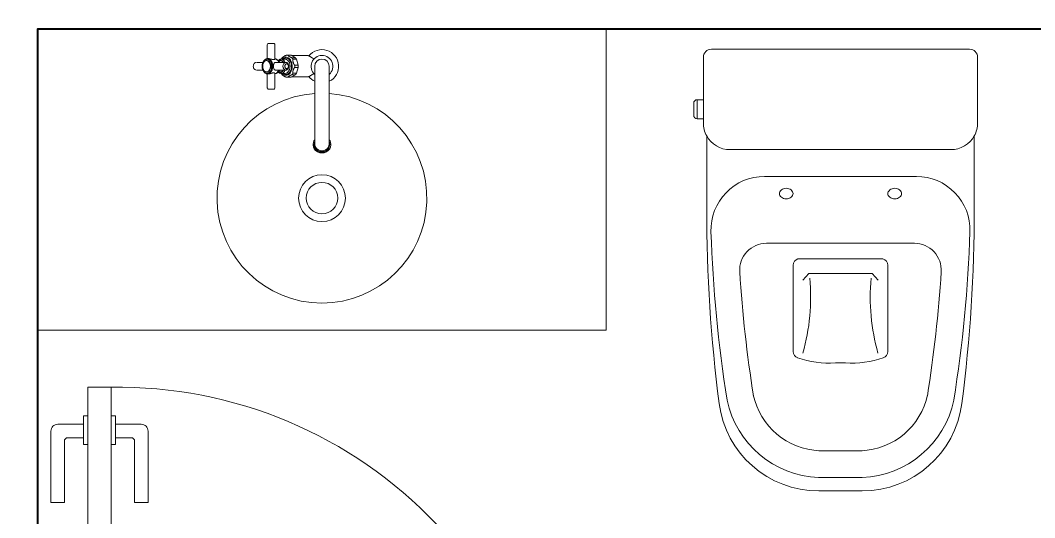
# Model space of a CAD drawing. Header units: millimetres. Extents: x 1865 to 2133, y 1062 to 1142.
# Drawn here: x 1982.98 to 1984.496, y 1078.324 to 1079.068 of the extents above; entities that cross this region are included whole.
import ezdxf

# ---------------------------------------------------------------- set-up
doc = ezdxf.new("R2010")
doc.units = ezdxf.units.MM
doc.linetypes.add('CONTINU', pattern=[0])
for name, color, linetype, lineweight in [('ESQUADRIAS', 250, 'Continuous', 9), ('L_DECA', 7, 'Continuous', 13), ('Plarga', 7, 'Continuous', 40)]:
    doc.layers.add(name, color=color, linetype=linetype, lineweight=lineweight)

msp = doc.modelspace()

# ---------------------------------------------------------------- linework, layer by layer
at = {"layer": 'ESQUADRIAS'}
for points in [[(1983.1158, 1077.8193), (1983.0808, 1077.8193), (1983.0808, 1078.5193), (1983.1158, 1078.5193)], [(1983.0744, 1078.4337), (1983.0808, 1078.4337), (1983.0808, 1078.4764), (1983.0744, 1078.4764)], [(1983.1221, 1078.4337), (1983.1158, 1078.4337), (1983.1158, 1078.4764), (1983.1221, 1078.4764)]]:
    msp.add_lwpolyline(points, close=True, dxfattribs=at)
for points in [[(1983.0744, 1078.4638), (1983.0358, 1078.4638, 0.414214), (1983.0258, 1078.4538), (1983.0258, 1078.3468), (1983.0458, 1078.3468), (1983.0458, 1078.4388, -0.414214), (1983.0508, 1078.4438), (1983.0744, 1078.4438)], [(1983.1221, 1078.4638), (1983.1608, 1078.4638, -0.414214), (1983.1708, 1078.4538), (1983.1708, 1078.3468), (1983.1508, 1078.3468), (1983.1508, 1078.4388, 0.414214), (1983.1458, 1078.4438), (1983.1221, 1078.4438)]]:
    msp.add_lwpolyline(points, format="xyb", close=True, dxfattribs=at)
msp.add_arc((1983.1257, 1077.8628), 0.6565, 356.1934, 90.869, dxfattribs=at)
at = {"layer": 'L_DECA', "color": 0}
for p, q in [((1983.9914, 1078.9206), (1983.9914, 1078.9489)), ((1984.0008, 1078.9489), (1984.0008, 1078.9206)), ((1984.0408, 1078.8743), (1984.3708, 1078.8743)), ((1984.0922, 1078.8343), (1984.1983, 1078.8343)), ((1984.3193, 1078.8343), (1984.2133, 1078.8343)), ((1984.0951, 1078.7343), (1984.1983, 1078.7343)), ((1984.2133, 1078.7343), (1984.1983, 1078.7343)), ((1984.3164, 1078.7343), (1984.2133, 1078.7343)), ((1984.2693, 1078.7111), (1984.1422, 1078.7111)), ((1984.135, 1078.7015), (1984.135, 1078.5726)), ((1984.1585, 1078.6894), (1984.1497, 1078.6791)), ((1984.1585, 1078.6894), (1984.1983, 1078.6894)), ((1984.2133, 1078.6894), (1984.1983, 1078.6894)), ((1984.2531, 1078.6894), (1984.2133, 1078.6894)), ((1984.2531, 1078.6894), (1984.2619, 1078.6791)), ((1984.2766, 1078.7015), (1984.2766, 1078.5726)), ((1984.2133, 1078.5556), (1984.1983, 1078.5556)), ((1984.1983, 1078.4243), (1984.1732, 1078.4243)), ((1984.2133, 1078.4243), (1984.1983, 1078.4243)), ((1984.2133, 1078.4243), (1984.2384, 1078.4243)), ((1984.1983, 1078.3843), (1984.1732, 1078.3843)), ((1984.2133, 1078.3843), (1984.1983, 1078.3843)), ((1984.2133, 1078.3843), (1984.2384, 1078.3843))]:
    msp.add_line(p, q, dxfattribs=at)
at = {"layer": 'L_DECA'}
msp.add_lwpolyline([(1983.0058, 1079.0543), (1983.8558, 1079.0543), (1983.8558, 1078.6043), (1983.0058, 1078.6043), (1983.0058, 1079.0543)], dxfattribs=at)
at = {"layer": 'L_DECA', "linetype": 'CONTINU', "lineweight": 5}
for points in [[(1983.3491, 1079.0311), (1983.3494, 1079.0321), (1983.3501, 1079.0328), (1983.3511, 1079.0331)], [(1983.3491, 1079.0311), (1983.3491, 1079.0103)], [(1983.3584, 1079.0331), (1983.3511, 1079.0331)], [(1983.3605, 1079.0311), (1983.3602, 1079.0321), (1983.3594, 1079.0328), (1983.3584, 1079.0331)], [(1983.3605, 1079.0311), (1983.3605, 1079.0096)], [(1983.3472, 1079.0099), (1983.3459, 1079.0092), (1983.3447, 1079.0082), (1983.3437, 1079.0069)], [(1983.3452, 1079.0079), (1983.3445, 1079.0073)], [(1983.3453, 1079.008), (1983.3452, 1079.0079)], [(1983.3461, 1079.0086), (1983.3453, 1079.008)], [(1983.347, 1079.009), (1983.3461, 1079.0086)], [(1983.3478, 1079.0092), (1983.347, 1079.009)], [(1983.3475, 1079.0099), (1983.3481, 1079.0102), (1983.3488, 1079.0103), (1983.3495, 1079.0103)], [(1983.3487, 1079.0093), (1983.3478, 1079.0092)], [(1983.3487, 1079.0093), (1983.3488, 1079.0098), (1983.3491, 1079.0102), (1983.3495, 1079.0103)], [(1983.3487, 1079.0093), (1983.3497, 1079.0092)], [(1983.3506, 1079.0103), (1983.3495, 1079.0103)], [(1983.3495, 1079.0103), (1983.3515, 1079.0099), (1983.3534, 1079.0088), (1983.355, 1079.007), (1983.3562, 1079.0047), (1983.357, 1079.0019), (1983.3572, 1078.9989)], [(1983.3497, 1079.0092), (1983.3505, 1079.0089)], [(1983.3505, 1079.0089), (1983.3507, 1079.0089)], [(1983.3506, 1079.0103), (1983.3513, 1079.0103)], [(1983.3507, 1079.0089), (1983.3516, 1079.0084)], [(1983.3513, 1079.0103), (1983.3518, 1079.0102)], [(1983.3516, 1079.0084), (1983.3522, 1079.0079)], [(1983.3518, 1079.0102), (1983.352, 1079.0102)], [(1983.352, 1079.0102), (1983.3526, 1079.0101)], [(1983.3522, 1079.0079), (1983.3524, 1079.0078)], [(1983.3526, 1079.0101), (1983.3527, 1079.0101)], [(1983.3535, 1079.0099), (1983.3527, 1079.0101)], [(1983.3535, 1079.0099), (1983.3542, 1079.0097)], [(1983.3542, 1079.0097), (1983.355, 1079.0095)], [(1983.355, 1079.0095), (1983.3557, 1079.0093)], [(1983.3557, 1079.0093), (1983.3558, 1079.0093)], [(1983.3558, 1079.0093), (1983.3561, 1079.0092)], [(1983.3561, 1079.0092), (1983.3563, 1079.0091)], [(1983.3563, 1079.0091), (1983.3566, 1079.0091)], [(1983.3566, 1079.0091), (1983.357, 1079.009)], [(1983.357, 1079.009), (1983.3573, 1079.0089)], [(1983.3573, 1079.0089), (1983.3574, 1079.0089)], [(1983.3574, 1079.0089), (1983.3576, 1079.0089)], [(1983.3576, 1079.0089), (1983.358, 1079.0088)], [(1983.358, 1079.0088), (1983.3581, 1079.0088)], [(1983.3581, 1079.0088), (1983.3587, 1079.0088)], [(1983.3592, 1079.0088), (1983.3587, 1079.0088)], [(1983.3595, 1079.0089), (1983.3592, 1079.0088)], [(1983.3597, 1079.0089), (1983.3595, 1079.0089)], [(1983.3599, 1079.009), (1983.3597, 1079.0089)], [(1983.36, 1079.0091), (1983.3599, 1079.009)], [(1983.3603, 1079.0093), (1983.36, 1079.0091)], [(1983.3604, 1079.0095), (1983.3603, 1079.0093)], [(1983.3605, 1079.0096), (1983.3604, 1079.0095)], [(1983.3661, 1079.0046), (1983.3646, 1079.0073), (1983.3627, 1079.0092), (1983.3605, 1079.0102)], [(1983.3653, 1079.0069), (1983.3643, 1079.0082), (1983.3631, 1079.0091), (1983.3619, 1079.0098)], [(1983.3675, 1079.009), (1983.3666, 1079.0086), (1983.3658, 1079.008), (1983.365, 1079.0073)], [(1983.3679, 1079.0079), (1983.367, 1079.0076)], [(1983.3686, 1079.0079), (1983.3679, 1079.0079)], [(1983.3686, 1079.0079), (1983.3695, 1079.0079)], [(1983.3695, 1079.0079), (1983.3702, 1079.0076)], [(1983.3759, 1079.0095), (1983.3698, 1079.0095)], [(1983.3698, 1079.0095), (1983.3716, 1079.0091), (1983.3733, 1079.0082), (1983.3747, 1079.0066), (1983.3758, 1079.0046)], [(1983.372, 1079.0122), (1983.3709, 1079.011)], [(1983.3725, 1079.0105), (1983.3715, 1079.0095)], [(1983.3721, 1079.0124), (1983.372, 1079.0122)], [(1983.3722, 1079.0124), (1983.3721, 1079.0124)], [(1983.3724, 1079.0125), (1983.3722, 1079.0124)], [(1983.3725, 1079.0126), (1983.3724, 1079.0125)], [(1983.3726, 1079.0127), (1983.3725, 1079.0126)], [(1983.3725, 1079.0105), (1983.3732, 1079.0111), (1983.3739, 1079.0116), (1983.3747, 1079.0119)], [(1983.3727, 1079.0128), (1983.3726, 1079.0127)], [(1983.3729, 1079.0129), (1983.3727, 1079.0128)], [(1983.373, 1079.013), (1983.3729, 1079.0129)], [(1983.3729, 1079.0095), (1983.3743, 1079.0104), (1983.3757, 1079.011), (1983.3771, 1079.0112)], [(1983.3732, 1079.0131), (1983.373, 1079.013)], [(1983.3734, 1079.0133), (1983.3732, 1079.0131)], [(1983.3736, 1079.0134), (1983.3734, 1079.0133)], [(1983.3739, 1079.0136), (1983.3736, 1079.0134)], [(1983.3741, 1079.0137), (1983.3739, 1079.0136)], [(1983.3745, 1079.0139), (1983.3741, 1079.0137)], [(1983.3747, 1079.014), (1983.3745, 1079.0139)], [(1983.3749, 1079.0142), (1983.3747, 1079.014)], [(1983.376, 1079.0123), (1983.3747, 1079.0119)], [(1983.3752, 1079.0143), (1983.3749, 1079.0142)], [(1983.3776, 1079.0153), (1983.3751, 1079.015)], [(1983.3751, 1079.015), (1983.3751, 1079.0142)], [(1983.3754, 1079.0144), (1983.3752, 1079.0143)], [(1983.3756, 1079.0145), (1983.3754, 1079.0144)], [(1983.3759, 1079.0146), (1983.3756, 1079.0145)], [(1983.376, 1079.0147), (1983.3759, 1079.0146)], [(1983.3831, 1078.9989), (1983.3829, 1079.0017), (1983.3821, 1079.0043), (1983.381, 1079.0064), (1983.3795, 1079.0081), (1983.3778, 1079.0091), (1983.3759, 1079.0095)], [(1983.3762, 1079.0147), (1983.376, 1079.0147)], [(1983.3771, 1079.0124), (1983.376, 1079.0123)], [(1983.3763, 1079.0148), (1983.3762, 1079.0147)], [(1983.3764, 1079.0149), (1983.3763, 1079.0148)], [(1983.3766, 1079.0149), (1983.3764, 1079.0149)], [(1983.3767, 1079.015), (1983.3766, 1079.0149)], [(1983.3769, 1079.015), (1983.3767, 1079.015)], [(1983.377, 1079.0151), (1983.3769, 1079.015)], [(1983.3772, 1079.0152), (1983.377, 1079.0151)], [(1983.3771, 1079.0124), (1983.3778, 1079.0124)], [(1983.3771, 1079.0112), (1983.3793, 1079.0107), (1983.3813, 1079.0095), (1983.383, 1079.0076), (1983.3843, 1079.0051), (1983.3852, 1079.0022), (1983.3855, 1078.9989)], [(1983.3774, 1079.0153), (1983.3772, 1079.0152)], [(1983.3776, 1079.0153), (1983.3774, 1079.0153)], [(1983.3776, 1079.0153), (1983.3775, 1079.0153)], [(1983.3787, 1079.0155), (1983.3776, 1079.0153)], [(1983.3817, 1079.0105), (1983.3805, 1079.0115), (1983.3791, 1079.0121), (1983.3778, 1079.0124)], [(1983.3839, 1079.0154), (1983.3787, 1079.0155)], [(1983.3787, 1079.0155), (1983.3796, 1079.0153)], [(1983.3796, 1079.0153), (1983.3799, 1079.0152)], [(1983.3799, 1079.0152), (1983.3799, 1079.0151)], [(1983.3799, 1079.0151), (1983.38, 1079.015)], [(1983.38, 1079.015), (1983.3801, 1079.0148)], [(1983.3801, 1079.0148), (1983.3803, 1079.0147)], [(1983.3803, 1079.0147), (1983.3804, 1079.0146)], [(1983.3804, 1079.0146), (1983.3805, 1079.0145)], [(1983.3805, 1079.0145), (1983.3806, 1079.0144)], [(1983.3806, 1079.0144), (1983.3808, 1079.0142)], [(1983.3808, 1079.0142), (1983.3809, 1079.0142)], [(1983.3809, 1079.0142), (1983.3811, 1079.014)], [(1983.3811, 1079.014), (1983.3813, 1079.0139)], [(1983.3813, 1079.0139), (1983.3815, 1079.0138)], [(1983.3815, 1079.0138), (1983.3817, 1079.0136)], [(1983.3817, 1079.0136), (1983.382, 1079.0135)], [(1983.3817, 1079.0105), (1983.3827, 1079.0096)], [(1983.382, 1079.0135), (1983.3822, 1079.0133)], [(1983.3822, 1079.0133), (1983.3825, 1079.0132)], [(1983.3825, 1079.0132), (1983.3827, 1079.0131)], [(1983.3827, 1079.0131), (1983.383, 1079.0129)], [(1983.3827, 1079.0096), (1983.3836, 1079.0084)], [(1983.383, 1079.0129), (1983.3832, 1079.0128)], [(1983.3832, 1079.0128), (1983.3834, 1079.0127)], [(1983.3834, 1079.0127), (1983.3835, 1079.0126)], [(1983.3835, 1079.0126), (1983.3837, 1079.0125)], [(1983.3836, 1079.0084), (1983.384, 1079.0078)], [(1983.3837, 1079.0125), (1983.3839, 1079.0124)], [(1983.3839, 1079.0154), (1983.384, 1079.0154)], [(1983.3839, 1079.0124), (1983.3841, 1079.0123)], [(1983.384, 1079.0154), (1983.3842, 1079.0154)], [(1983.3841, 1079.0123), (1983.3843, 1079.0123)], [(1983.3842, 1079.0154), (1983.3844, 1079.0154)], [(1983.3843, 1079.0123), (1983.3844, 1079.0122)], [(1983.3844, 1079.0154), (1983.3846, 1079.0153)], [(1983.3844, 1079.0122), (1983.3846, 1079.0121)], [(1983.3846, 1079.0153), (1983.3848, 1079.0153)], [(1983.3846, 1079.0121), (1983.3847, 1079.0121)], [(1983.3847, 1079.0121), (1983.3848, 1079.012)], [(1983.3848, 1079.0153), (1983.385, 1079.0153)], [(1983.3848, 1079.012), (1983.385, 1079.012)], [(1983.385, 1079.0153), (1983.391, 1079.0117)], [(1983.385, 1079.012), (1983.3851, 1079.0119)], [(1983.3851, 1079.0119), (1983.3852, 1079.0119)], [(1983.3852, 1079.0119), (1983.3853, 1079.0118)], [(1983.3853, 1079.0118), (1983.3855, 1079.0118)], [(1983.4067, 1079.015), (1983.3855, 1079.015)], [(1983.3855, 1079.0118), (1983.3856, 1079.0118)], [(1983.3856, 1079.0118), (1983.3857, 1079.0117)], [(1983.3857, 1079.0117), (1983.3859, 1079.0117)], [(1983.391, 1079.0117), (1983.3859, 1079.0117)], [(1983.3873, 1079.0085), (1983.3872, 1079.0084)], [(1983.3872, 1079.0084), (1983.3872, 1079.0082)], [(1983.3872, 1079.0082), (1983.3872, 1079.0081)], [(1983.3872, 1079.0081), (1983.3872, 1079.0079)], [(1983.3872, 1079.0079), (1983.3873, 1079.0077)], [(1983.3874, 1079.0091), (1983.3873, 1079.009)], [(1983.3873, 1079.009), (1983.3873, 1079.0089)], [(1983.3873, 1079.0089), (1983.3873, 1079.0088)], [(1983.3873, 1079.0088), (1983.3873, 1079.0087)], [(1983.3873, 1079.0087), (1983.3873, 1079.0086)], [(1983.3873, 1079.0086), (1983.3873, 1079.0085)], [(1983.3875, 1079.0093), (1983.3874, 1079.0091)], [(1983.3926, 1079.0093), (1983.3875, 1079.0093)], [(1983.3926, 1079.0093), (1983.395, 1079.0006)], [(1983.4069, 1079.015), (1983.4067, 1079.015)], [(1983.4069, 1079.015), (1983.4076, 1079.015)], [(1983.4076, 1079.015), (1983.4081, 1079.015)], [(1983.4081, 1079.015), (1983.4082, 1079.015)], [(1983.4082, 1079.015), (1983.4089, 1079.0149)], [(1983.4089, 1079.0149), (1983.4094, 1079.0149)], [(1983.4094, 1079.0149), (1983.4096, 1079.0149)], [(1983.4096, 1079.0149), (1983.41, 1079.0148)], [(1983.41, 1079.0148), (1983.4104, 1079.0147)], [(1983.4104, 1079.0147), (1983.4108, 1079.0146)], [(1983.4108, 1079.0146), (1983.411, 1079.0145)], [(1983.411, 1079.0145), (1983.412, 1079.014)], [(1983.412, 1079.014), (1983.4128, 1079.0135)], [(1983.4128, 1079.0135), (1983.4133, 1079.0133)], [(1983.4133, 1079.0133), (1983.4138, 1079.013)], [(1983.4163, 1079.0114), (1983.4138, 1079.013)], [(1983.4147, 1079.0124), (1983.4153, 1079.0121)], [(1983.4153, 1079.0121), (1983.4163, 1079.0114)], [(1983.3281, 1078.9989), (1983.3283, 1079.0003), (1983.3286, 1079.0015), (1983.3292, 1079.0025)], [(1983.3292, 1078.9953), (1983.3286, 1078.9964), (1983.3283, 1078.9976), (1983.3281, 1078.9989)], [(1983.3294, 1079.0028), (1983.33, 1079.0035), (1983.3306, 1079.004), (1983.3313, 1079.0043)], [(1983.3313, 1078.9936), (1983.3306, 1078.9939), (1983.33, 1078.9944), (1983.3294, 1078.995)], [(1983.3425, 1079.0046), (1983.3329, 1079.0046)], [(1983.3424, 1078.9932), (1983.3329, 1078.9932)], [(1983.3436, 1079.0068), (1983.3424, 1079.0044), (1983.3416, 1079.0017), (1983.3414, 1078.9989)], [(1983.3414, 1078.9989), (1983.3416, 1078.996), (1983.3424, 1078.9933), (1983.3436, 1078.9911)], [(1983.3417, 1079.0004), (1983.3416, 1078.9989)], [(1983.3416, 1078.9989), (1983.3417, 1078.9976)], [(1983.3419, 1079.0016), (1983.3417, 1079.0004)], [(1983.3417, 1078.9976), (1983.3419, 1078.9964)], [(1983.3422, 1079.0031), (1983.3419, 1079.0018)], [(1983.3419, 1079.0018), (1983.3419, 1079.0016)], [(1983.3419, 1078.9964), (1983.3419, 1078.9962)], [(1983.3419, 1078.9962), (1983.3421, 1078.9951)], [(1983.3421, 1078.9951), (1983.3425, 1078.9939)], [(1983.3426, 1079.0041), (1983.3422, 1079.0031)], [(1983.3425, 1078.9939), (1983.3426, 1078.9937)], [(1983.3427, 1079.0043), (1983.3426, 1079.0041)], [(1983.3426, 1078.9937), (1983.343, 1078.9928)], [(1983.3432, 1079.0054), (1983.3427, 1079.0043)], [(1983.343, 1078.9928), (1983.3436, 1078.9918)], [(1983.3437, 1079.0063), (1983.3432, 1079.0054)], [(1983.3438, 1079.0064), (1983.3437, 1079.0063)], [(1983.3445, 1079.0073), (1983.3438, 1079.0064)], [(1983.3487, 1079.0074), (1983.3479, 1079.0073)], [(1983.3487, 1079.0074), (1983.3504, 1079.007), (1983.3519, 1079.0059), (1983.3531, 1079.0043), (1983.354, 1079.0023), (1983.3544, 1079.0001), (1983.3544, 1078.9978), (1983.354, 1078.9955), (1983.3531, 1078.9935), (1983.3519, 1078.9919), (1983.3504, 1078.9909), (1983.3487, 1078.9905)], [(1983.3572, 1078.9989), (1983.357, 1078.9959), (1983.3562, 1078.9932), (1983.355, 1078.9909), (1983.3534, 1078.9891), (1983.3515, 1078.9879), (1983.3495, 1078.9875)], [(1983.3524, 1079.0078), (1983.3532, 1079.007)], [(1983.3532, 1079.007), (1983.3537, 1079.0063)], [(1983.3537, 1079.0063), (1983.3538, 1079.0061)], [(1983.3538, 1079.0061), (1983.3544, 1079.005)], [(1983.3547, 1078.9935), (1983.3542, 1078.9924)], [(1983.3544, 1079.005), (1983.3548, 1079.0041)], [(1983.3548, 1078.9937), (1983.3547, 1078.9935)], [(1983.3548, 1079.0041), (1983.3549, 1079.0039)], [(1983.3552, 1078.9947), (1983.3548, 1078.9937)], [(1983.3549, 1079.0039), (1983.3553, 1079.0027)], [(1983.3555, 1078.9961), (1983.3552, 1078.9947)], [(1983.3553, 1079.0027), (1983.3555, 1079.0016)], [(1983.3555, 1079.0016), (1983.3556, 1079.0015)], [(1983.3557, 1078.9975), (1983.3555, 1078.9962)], [(1983.3555, 1078.9962), (1983.3555, 1078.9961)], [(1983.3556, 1079.0015), (1983.3557, 1079.0002)], [(1983.3557, 1079.0002), (1983.3558, 1078.9989)], [(1983.3558, 1078.9989), (1983.3557, 1078.9975)], [(1983.3585, 1079.0004), (1983.3584, 1078.9997)], [(1983.3584, 1078.9997), (1983.3584, 1078.9989)], [(1983.3584, 1078.9989), (1983.3584, 1078.9981)], [(1983.3584, 1078.9981), (1983.3585, 1078.9974)], [(1983.3586, 1079.0013), (1983.3585, 1079.0006)], [(1983.3585, 1079.0006), (1983.3585, 1079.0004)], [(1983.3585, 1078.9974), (1983.3585, 1078.9972)], [(1983.3585, 1078.9972), (1983.3586, 1078.9965)], [(1983.3588, 1079.0021), (1983.3586, 1079.0014)], [(1983.3586, 1079.0014), (1983.3586, 1079.0013)], [(1983.3586, 1078.9965), (1983.3586, 1078.9964)], [(1983.3588, 1078.9958), (1983.3586, 1078.9964)], [(1983.359, 1079.0027), (1983.3588, 1079.0021)], [(1983.3588, 1078.9958), (1983.359, 1078.9952)], [(1983.3591, 1079.003), (1983.359, 1079.0027)], [(1983.359, 1078.9952), (1983.3591, 1078.9949)], [(1983.3592, 1079.0032), (1983.3591, 1079.003)], [(1983.3591, 1078.9949), (1983.3592, 1078.9946)], [(1983.3596, 1079.0037), (1983.3592, 1079.0032)], [(1983.3592, 1078.9946), (1983.3596, 1078.9941)], [(1983.3597, 1079.0039), (1983.3596, 1079.0037)], [(1983.3596, 1078.9941), (1983.3597, 1078.994)], [(1983.3598, 1079.004), (1983.3597, 1079.0039)], [(1983.3597, 1078.994), (1983.3598, 1078.9938)], [(1983.36, 1079.0041), (1983.3598, 1079.004)], [(1983.3598, 1078.9938), (1983.36, 1078.9937)], [(1983.3602, 1079.0043), (1983.36, 1079.0041)], [(1983.36, 1078.9937), (1983.3602, 1078.9936)], [(1983.3605, 1079.0044), (1983.3602, 1079.0043)], [(1983.3602, 1078.9936), (1983.3605, 1078.9934)], [(1983.3606, 1079.0045), (1983.3605, 1079.0044)], [(1983.3605, 1078.9934), (1983.3606, 1078.9934)], [(1983.3605, 1078.9876), (1983.3622, 1078.9883), (1983.3637, 1078.9895), (1983.365, 1078.9912), (1983.3661, 1078.9932)], [(1983.361, 1079.0046), (1983.3606, 1079.0045)], [(1983.3606, 1078.9934), (1983.3609, 1078.9933)], [(1983.3609, 1078.9933), (1983.3615, 1078.9932)], [(1983.3615, 1079.0046), (1983.361, 1079.0046)], [(1983.3767, 1079.0046), (1983.3615, 1079.0046)], [(1983.3767, 1078.9932), (1983.3615, 1078.9932)], [(1983.3657, 1079.0068), (1983.3655, 1079.0067)], [(1983.3664, 1079.0073), (1983.3657, 1079.0068)], [(1983.3659, 1079.0064), (1983.3658, 1079.0063)], [(1983.3664, 1079.0067), (1983.3659, 1079.0064)], [(1983.3671, 1079.0053), (1983.3663, 1079.0053)], [(1983.367, 1079.0076), (1983.3664, 1079.0073)], [(1983.3668, 1079.0069), (1983.3664, 1079.0067)], [(1983.3669, 1079.007), (1983.3668, 1079.0069)], [(1983.3675, 1079.0072), (1983.3669, 1079.007)], [(1983.3671, 1079.0053), (1983.3678, 1079.0052), (1983.3684, 1079.005), (1983.3691, 1079.0046)], [(1983.3691, 1078.9932), (1983.3684, 1078.9928), (1983.3678, 1078.9926), (1983.3671, 1078.9925)], [(1983.3681, 1079.0073), (1983.3675, 1079.0072)], [(1983.3686, 1079.0074), (1983.3681, 1079.0073)], [(1983.3686, 1079.0074), (1983.3691, 1079.0073)], [(1983.3691, 1079.0073), (1983.3695, 1079.0073)], [(1983.3695, 1079.0073), (1983.3699, 1079.0071)], [(1983.3758, 1078.9932), (1983.3746, 1078.9911), (1983.3732, 1078.9896), (1983.3715, 1078.9887), (1983.3698, 1078.9883)], [(1983.3699, 1079.0071), (1983.3704, 1079.007)], [(1983.3702, 1079.0076), (1983.3703, 1079.0076)], [(1983.3703, 1079.0076), (1983.3711, 1079.0072)], [(1983.3704, 1079.007), (1983.3708, 1079.0068)], [(1983.3708, 1079.0068), (1983.3712, 1079.0065)], [(1983.3711, 1079.0072), (1983.3717, 1079.0067)], [(1983.3712, 1079.0065), (1983.3716, 1079.0062)], [(1983.3716, 1079.0062), (1983.3719, 1079.0058)], [(1983.3717, 1079.0067), (1983.3718, 1079.0066)], [(1983.3718, 1079.0066), (1983.3725, 1079.0059)], [(1983.3719, 1079.0058), (1983.372, 1079.0057)], [(1983.372, 1079.0057), (1983.3723, 1079.0055)], [(1983.3723, 1079.0055), (1983.3727, 1079.0049)], [(1983.3727, 1078.9929), (1983.3723, 1078.9924)], [(1983.3725, 1079.0059), (1983.373, 1079.0053)], [(1983.3725, 1078.9989), (1983.3728, 1079.0011), (1983.3737, 1079.003), (1983.3751, 1079.0042), (1983.3767, 1079.0046)], [(1983.3767, 1078.9932), (1983.3751, 1078.9937), (1983.3737, 1078.9949), (1983.3728, 1078.9967), (1983.3725, 1078.9989)], [(1983.3727, 1079.0049), (1983.3729, 1079.0046)], [(1983.3729, 1078.9932), (1983.3727, 1078.9929)], [(1983.373, 1079.0053), (1983.3731, 1079.0051)], [(1983.3734, 1078.9932), (1983.373, 1078.9925)], [(1983.3731, 1079.0051), (1983.3734, 1079.0046)], [(1983.3755, 1078.9994), (1983.3754, 1078.9989)], [(1983.3754, 1078.9989), (1983.3755, 1078.9985)], [(1983.3757, 1079.0004), (1983.3755, 1078.9999)], [(1983.3755, 1078.9999), (1983.3755, 1078.9994)], [(1983.3755, 1078.9985), (1983.3755, 1078.998)], [(1983.3755, 1078.998), (1983.3756, 1078.9976)], [(1983.3756, 1078.9976), (1983.3758, 1078.9971)], [(1983.3758, 1079.0008), (1983.3757, 1079.0004)], [(1983.376, 1079.0012), (1983.3758, 1079.0008)], [(1983.3758, 1078.9971), (1983.376, 1078.9968)], [(1983.3759, 1078.9883), (1983.3778, 1078.9887), (1983.3795, 1078.9898), (1983.381, 1078.9914), (1983.3821, 1078.9936), (1983.3829, 1078.9961), (1983.3831, 1078.9989)], [(1983.3763, 1079.0016), (1983.376, 1079.0012)], [(1983.376, 1078.9968), (1983.3762, 1078.9964)], [(1983.3762, 1078.9964), (1983.3764, 1078.9961)], [(1983.3765, 1079.0019), (1983.3763, 1079.0016)], [(1983.3764, 1078.9961), (1983.3767, 1078.9958)], [(1983.3768, 1079.0021), (1983.3765, 1079.0019)], [(1983.3767, 1078.9958), (1983.377, 1078.9956)], [(1983.3771, 1079.0023), (1983.3768, 1079.0021)], [(1983.377, 1078.9956), (1983.3774, 1078.9954)], [(1983.3774, 1079.0024), (1983.3771, 1079.0023)], [(1983.3855, 1078.9989), (1983.3852, 1078.9957), (1983.3843, 1078.9928), (1983.383, 1078.9903), (1983.3813, 1078.9884), (1983.3793, 1078.9871), (1983.3771, 1078.9867)], [(1983.3778, 1079.0025), (1983.3774, 1079.0024)], [(1983.3774, 1078.9954), (1983.3777, 1078.9953)], [(1983.3777, 1078.9953), (1983.3781, 1078.9953)], [(1983.3781, 1079.0025), (1983.3778, 1079.0025)], [(1983.3781, 1079.0025), (1983.3785, 1079.0025)], [(1983.3784, 1078.9953), (1983.3781, 1078.9953)], [(1983.3801, 1079.0028), (1983.3795, 1079.0035), (1983.3789, 1079.004), (1983.3783, 1079.0043)], [(1983.3783, 1078.9936), (1983.379, 1078.9939), (1983.3796, 1078.9944), (1983.3801, 1078.995)], [(1983.3788, 1078.9954), (1983.3784, 1078.9953)], [(1983.3785, 1079.0025), (1983.3788, 1079.0024)], [(1983.3788, 1079.0024), (1983.3792, 1079.0022)], [(1983.3791, 1078.9955), (1983.3788, 1078.9954)], [(1983.3794, 1078.9958), (1983.3791, 1078.9955)], [(1983.3792, 1079.0022), (1983.3795, 1079.002)], [(1983.3797, 1078.996), (1983.3794, 1078.9958)], [(1983.3795, 1079.002), (1983.3798, 1079.0017)], [(1983.38, 1078.9964), (1983.3797, 1078.996)], [(1983.3798, 1079.0017), (1983.38, 1079.0014)], [(1983.38, 1079.0014), (1983.3802, 1079.0011)], [(1983.3802, 1078.9966), (1983.38, 1078.9964)], [(1983.3802, 1079.0011), (1983.3804, 1079.0007)], [(1983.3804, 1078.9971), (1983.3802, 1078.9966)], [(1983.3814, 1078.9989), (1983.3813, 1079.0003), (1983.3809, 1079.0015), (1983.3803, 1079.0025)], [(1983.3803, 1078.9953), (1983.3809, 1078.9964), (1983.3813, 1078.9976), (1983.3814, 1078.9989)], [(1983.3804, 1079.0007), (1983.3806, 1079.0002)], [(1983.3805, 1078.9975), (1983.3804, 1078.9971)], [(1983.3807, 1078.998), (1983.3805, 1078.9975)], [(1983.3806, 1079.0002), (1983.3807, 1078.9998)], [(1983.3807, 1078.9998), (1983.3807, 1078.9994)], [(1983.3807, 1078.9994), (1983.3808, 1078.9989)], [(1983.3808, 1078.9989), (1983.3807, 1078.9984)], [(1983.3807, 1078.9984), (1983.3807, 1078.998)], [(1983.384, 1079.0078), (1983.385, 1079.0057)], [(1983.385, 1078.9921), (1983.3857, 1078.994), (1983.3861, 1078.996), (1983.3863, 1078.998)], [(1983.386, 1079.0025), (1983.3862, 1079.0006)], [(1983.3862, 1079.0006), (1983.3863, 1078.9989)], [(1983.3863, 1078.9989), (1983.3863, 1078.998)], [(1983.3873, 1079.0077), (1983.3873, 1079.0075)], [(1983.3873, 1079.0075), (1983.3873, 1079.0072)], [(1983.3873, 1079.0072), (1983.3873, 1079.007)], [(1983.3873, 1079.007), (1983.3874, 1079.0068)], [(1983.3874, 1079.0068), (1983.3874, 1079.0066)], [(1983.3874, 1079.0066), (1983.3875, 1079.0063)], [(1983.3875, 1079.0063), (1983.3875, 1079.0062)], [(1983.3875, 1079.0062), (1983.3876, 1079.0058)], [(1983.3876, 1079.0058), (1983.3876, 1079.0055)], [(1983.3876, 1079.0055), (1983.3877, 1079.0051)], [(1983.3877, 1079.0051), (1983.3878, 1079.0048)], [(1983.3878, 1078.9929), (1983.3877, 1078.9925)], [(1983.3878, 1079.0048), (1983.3879, 1079.0045)], [(1983.3879, 1078.9932), (1983.3878, 1078.9929)], [(1983.3879, 1079.0045), (1983.3881, 1079.0039)], [(1983.388, 1078.9936), (1983.3879, 1078.9932)], [(1983.3881, 1078.9939), (1983.388, 1078.9936)], [(1983.3881, 1079.0039), (1983.3882, 1079.0037)], [(1983.3882, 1078.9942), (1983.3881, 1078.9939)], [(1983.3882, 1079.0037), (1983.3883, 1079.0033)], [(1983.3883, 1078.9945), (1983.3882, 1078.9942)], [(1983.3883, 1079.0033), (1983.3885, 1079.003)], [(1983.3884, 1078.9947), (1983.3883, 1078.9945)], [(1983.3886, 1078.9951), (1983.3884, 1078.9947)], [(1983.3885, 1079.003), (1983.3885, 1079.0028)], [(1983.3885, 1079.0028), (1983.3887, 1079.0025)], [(1983.3887, 1078.9954), (1983.3886, 1078.9951)], [(1983.3887, 1079.0025), (1983.3888, 1079.0022)], [(1983.3888, 1078.9956), (1983.3887, 1078.9954)], [(1983.3888, 1079.0022), (1983.3889, 1079.002)], [(1983.3889, 1078.9958), (1983.3888, 1078.9956)], [(1983.3889, 1079.002), (1983.389, 1079.0019)], [(1983.389, 1078.996), (1983.3889, 1078.9958)], [(1983.389, 1079.0019), (1983.3891, 1079.0018)], [(1983.3891, 1078.9961), (1983.389, 1078.996)], [(1983.3891, 1079.0018), (1983.3891, 1079.0016)], [(1983.3891, 1079.0016), (1983.3892, 1079.0015)], [(1983.3892, 1078.9963), (1983.3891, 1078.9961)], [(1983.3892, 1079.0015), (1983.3893, 1079.0013)], [(1983.3893, 1078.9965), (1983.3892, 1078.9964)], [(1983.3892, 1078.9964), (1983.3892, 1078.9963)], [(1983.3893, 1079.0013), (1983.3894, 1079.0012)], [(1983.3894, 1078.9967), (1983.3893, 1078.9965)], [(1983.3894, 1079.0012), (1983.3896, 1079.001)], [(1983.3895, 1078.9968), (1983.3894, 1078.9967)], [(1983.3896, 1078.9969), (1983.3895, 1078.9968)], [(1983.3896, 1079.001), (1983.3896, 1079.0009)], [(1983.3896, 1079.0009), (1983.3897, 1079.0008)], [(1983.3897, 1078.9971), (1983.3896, 1078.9969)], [(1983.3897, 1079.0008), (1983.3898, 1079.0007)], [(1983.3898, 1078.9972), (1983.3897, 1078.9971)], [(1983.3898, 1079.0007), (1983.3899, 1079.0006)], [(1983.3899, 1078.9973), (1983.3898, 1078.9972)], [(1983.395, 1079.0006), (1983.3899, 1079.0006)], [(1983.3899, 1079.0006), (1983.39, 1078.9989)], [(1983.39, 1078.9978), (1983.3899, 1078.9973)], [(1983.395, 1078.9973), (1983.3899, 1078.9973)], [(1983.39, 1078.9989), (1983.39, 1078.9978)], [(1983.395, 1078.9973), (1983.3926, 1078.9885)], [(1983.395, 1079.0006), (1983.395, 1079.0003)], [(1983.395, 1079.0003), (1983.3951, 1079)], [(1983.3951, 1078.9978), (1983.395, 1078.9976)], [(1983.395, 1078.9976), (1983.395, 1078.9973)], [(1983.3951, 1079), (1983.3951, 1078.9997)], [(1983.3951, 1078.9997), (1983.3951, 1078.9995)], [(1983.3951, 1078.9995), (1983.3951, 1078.9992)], [(1983.3951, 1078.9992), (1983.3951, 1078.9989)], [(1983.3951, 1078.9989), (1983.3951, 1078.9986)], [(1983.3951, 1078.9986), (1983.3951, 1078.9984)], [(1983.3951, 1078.9984), (1983.3951, 1078.9981)], [(1983.3951, 1078.9981), (1983.3951, 1078.9978)], [(1983.42, 1078.8823), (1983.42, 1078.9989)], [(1983.4416, 1078.8823), (1983.4416, 1078.9989)], [(1983.3436, 1078.9918), (1983.3437, 1078.9916)], [(1983.3437, 1078.9916), (1983.3443, 1078.9909)], [(1983.3437, 1078.9909), (1983.3448, 1078.9896), (1983.3459, 1078.9886), (1983.3472, 1078.988)], [(1983.3443, 1078.9909), (1983.345, 1078.9901)], [(1983.345, 1078.9901), (1983.3452, 1078.9899)], [(1983.3452, 1078.9899), (1983.3459, 1078.9894)], [(1983.3459, 1078.9894), (1983.3468, 1078.989)], [(1983.3468, 1078.989), (1983.3469, 1078.9889)], [(1983.3469, 1078.9889), (1983.3477, 1078.9887)], [(1983.3495, 1078.9875), (1983.3488, 1078.9876), (1983.3481, 1078.9877), (1983.3475, 1078.9879)], [(1983.3477, 1078.9887), (1983.3487, 1078.9886)], [(1983.3487, 1078.9905), (1983.3479, 1078.9906)], [(1983.3496, 1078.9886), (1983.3487, 1078.9886)], [(1983.3495, 1078.9875), (1983.3491, 1078.9877), (1983.3488, 1078.988), (1983.3487, 1078.9886)], [(1983.3491, 1078.9875), (1983.3491, 1078.9668)], [(1983.3506, 1078.9875), (1983.3495, 1078.9875)], [(1983.3505, 1078.9889), (1983.3496, 1078.9886)], [(1983.3513, 1078.9893), (1983.3505, 1078.9889)], [(1983.3513, 1078.9876), (1983.3506, 1078.9875)], [(1983.3521, 1078.9898), (1983.3513, 1078.9893)], [(1983.3518, 1078.9876), (1983.3513, 1078.9876)], [(1983.352, 1078.9876), (1983.3518, 1078.9876)], [(1983.3526, 1078.9878), (1983.352, 1078.9876)], [(1983.3522, 1078.9899), (1983.3521, 1078.9898)], [(1983.3529, 1078.9905), (1983.3522, 1078.9899)], [(1983.3527, 1078.9878), (1983.3526, 1078.9878)], [(1983.3535, 1078.988), (1983.3527, 1078.9878)], [(1983.3536, 1078.9914), (1983.3529, 1078.9905)], [(1983.3542, 1078.9881), (1983.3535, 1078.988)], [(1983.3537, 1078.9916), (1983.3536, 1078.9914)], [(1983.3542, 1078.9924), (1983.3537, 1078.9916)], [(1983.355, 1078.9884), (1983.3542, 1078.9881)], [(1983.3557, 1078.9885), (1983.355, 1078.9884)], [(1983.3561, 1078.9886), (1983.3557, 1078.9885)], [(1983.3563, 1078.9887), (1983.3561, 1078.9886)], [(1983.3566, 1078.9888), (1983.3563, 1078.9887)], [(1983.357, 1078.9889), (1983.3566, 1078.9888)], [(1983.3573, 1078.9889), (1983.357, 1078.9889)], [(1983.3574, 1078.9889), (1983.3573, 1078.9889)], [(1983.3576, 1078.989), (1983.3574, 1078.9889)], [(1983.358, 1078.989), (1983.3576, 1078.989)], [(1983.3581, 1078.989), (1983.358, 1078.989)], [(1983.3587, 1078.989), (1983.3581, 1078.989)], [(1983.3587, 1078.989), (1983.3592, 1078.989)], [(1983.3592, 1078.989), (1983.3596, 1078.9889)], [(1983.3596, 1078.9889), (1983.3599, 1078.9889)], [(1983.3599, 1078.9889), (1983.3601, 1078.9887)], [(1983.3601, 1078.9887), (1983.3603, 1078.9886)], [(1983.3603, 1078.9886), (1983.3604, 1078.9884)], [(1983.3604, 1078.9884), (1983.3605, 1078.9883)], [(1983.3605, 1078.9883), (1983.3605, 1078.9668)], [(1983.3619, 1078.9881), (1983.3632, 1078.9887), (1983.3643, 1078.9897), (1983.3653, 1078.991)], [(1983.365, 1078.9906), (1983.3658, 1078.9898), (1983.3666, 1078.9892), (1983.3675, 1078.9888)], [(1983.3655, 1078.9911), (1983.3661, 1078.9907)], [(1983.3658, 1078.9916), (1983.3661, 1078.9913)], [(1983.3661, 1078.9913), (1983.3665, 1078.9911)], [(1983.3661, 1078.9907), (1983.3669, 1078.9903)], [(1983.3671, 1078.9925), (1983.3663, 1078.9925)], [(1983.3665, 1078.9911), (1983.3668, 1078.9909)], [(1983.3668, 1078.9909), (1983.3673, 1078.9907)], [(1983.3669, 1078.9903), (1983.367, 1078.9902)], [(1983.367, 1078.9902), (1983.3678, 1078.99)], [(1983.3673, 1078.9907), (1983.3677, 1078.9906)], [(1983.3677, 1078.9906), (1983.3682, 1078.9905)], [(1983.3678, 1078.99), (1983.3686, 1078.9899)], [(1983.3682, 1078.9905), (1983.3686, 1078.9905)], [(1983.3692, 1078.9905), (1983.3686, 1078.9905)], [(1983.3694, 1078.99), (1983.3686, 1078.9899)], [(1983.3698, 1078.9906), (1983.3692, 1078.9905)], [(1983.3701, 1078.9902), (1983.3694, 1078.99)], [(1983.3703, 1078.9908), (1983.3698, 1078.9906)], [(1983.3759, 1078.9883), (1983.3698, 1078.9883)], [(1983.3709, 1078.9905), (1983.3701, 1078.9902)], [(1983.3704, 1078.9909), (1983.3703, 1078.9908)], [(1983.3708, 1078.9911), (1983.3704, 1078.9909)], [(1983.3713, 1078.9915), (1983.3708, 1078.9911)], [(1983.3716, 1078.991), (1983.3709, 1078.9905)], [(1983.3718, 1078.9919), (1983.3713, 1078.9915)], [(1983.3714, 1078.9883), (1983.3725, 1078.9873)], [(1983.3714, 1078.9862), (1983.372, 1078.9856)], [(1983.3717, 1078.9911), (1983.3716, 1078.991)], [(1983.3722, 1078.9916), (1983.3717, 1078.9911)], [(1983.372, 1078.9921), (1983.3718, 1078.9919)], [(1983.3723, 1078.9924), (1983.372, 1078.9921)], [(1983.372, 1078.9856), (1983.3721, 1078.9855)], [(1983.3721, 1078.9855), (1983.3722, 1078.9854)], [(1983.3729, 1078.9924), (1983.3722, 1078.9916)], [(1983.3722, 1078.9854), (1983.3723, 1078.9853)], [(1983.3723, 1078.9853), (1983.3724, 1078.9852)], [(1983.3724, 1078.9852), (1983.3726, 1078.9851)], [(1983.3725, 1078.9873), (1983.3738, 1078.9864), (1983.3751, 1078.9858), (1983.3765, 1078.9855)], [(1983.3726, 1078.9851), (1983.3727, 1078.985)], [(1983.3727, 1078.985), (1983.3729, 1078.9849)], [(1983.373, 1078.9925), (1983.3729, 1078.9924)], [(1983.3771, 1078.9867), (1983.3756, 1078.9869), (1983.3742, 1078.9874), (1983.3729, 1078.9883)], [(1983.3729, 1078.9849), (1983.3731, 1078.9848)], [(1983.3731, 1078.9848), (1983.3732, 1078.9847)], [(1983.3732, 1078.9847), (1983.3735, 1078.9845)], [(1983.3735, 1078.9845), (1983.3737, 1078.9844)], [(1983.3737, 1078.9844), (1983.374, 1078.9842)], [(1983.374, 1078.9842), (1983.3742, 1078.9841)], [(1983.3742, 1078.9841), (1983.3745, 1078.9839)], [(1983.3745, 1078.9839), (1983.3747, 1078.9838)], [(1983.3747, 1078.9838), (1983.3749, 1078.9837)], [(1983.3749, 1078.9837), (1983.3751, 1078.9836)], [(1983.3751, 1078.9836), (1983.3751, 1078.9829)], [(1983.3751, 1078.9836), (1983.3754, 1078.9834)], [(1983.3751, 1078.9829), (1983.3776, 1078.9825)], [(1983.3754, 1078.9834), (1983.3757, 1078.9833)], [(1983.3757, 1078.9833), (1983.3759, 1078.9832)], [(1983.3759, 1078.9832), (1983.3761, 1078.9831)], [(1983.3761, 1078.9831), (1983.3762, 1078.9831)], [(1983.3762, 1078.9831), (1983.3763, 1078.983)], [(1983.3763, 1078.983), (1983.3765, 1078.983)], [(1983.3765, 1078.9855), (1983.3771, 1078.9855)], [(1983.3765, 1078.983), (1983.3766, 1078.9829)], [(1983.3766, 1078.9829), (1983.3767, 1078.9829)], [(1983.3767, 1078.9829), (1983.3769, 1078.9828)], [(1983.3769, 1078.9828), (1983.377, 1078.9826)], [(1983.377, 1078.9826), (1983.3772, 1078.9826)], [(1983.3783, 1078.9856), (1983.3771, 1078.9855)], [(1983.3772, 1078.9826), (1983.3773, 1078.9826)], [(1983.3773, 1078.9826), (1983.3775, 1078.9826)], [(1983.3775, 1078.9826), (1983.3776, 1078.9825)], [(1983.3776, 1078.9825), (1983.378, 1078.9825)], [(1983.378, 1078.9825), (1983.3788, 1078.9824)], [(1983.3795, 1078.9859), (1983.3783, 1078.9856)], [(1983.3799, 1078.9826), (1983.3788, 1078.9824)], [(1983.3839, 1078.9825), (1983.3788, 1078.9824)], [(1983.3817, 1078.9873), (1983.381, 1078.9867), (1983.3803, 1078.9863), (1983.3795, 1078.9859)], [(1983.38, 1078.9828), (1983.3799, 1078.9826)], [(1983.3802, 1078.983), (1983.38, 1078.9829)], [(1983.38, 1078.9829), (1983.38, 1078.9828)], [(1983.3803, 1078.9832), (1983.3802, 1078.983)], [(1983.3804, 1078.9832), (1983.3803, 1078.9832)], [(1983.3805, 1078.9833), (1983.3804, 1078.9832)], [(1983.3806, 1078.9835), (1983.3805, 1078.9833)], [(1983.3807, 1078.9835), (1983.3806, 1078.9835)], [(1983.3809, 1078.9837), (1983.3807, 1078.9835)], [(1983.3811, 1078.9838), (1983.3809, 1078.9837)], [(1983.3813, 1078.9839), (1983.3811, 1078.9838)], [(1983.3816, 1078.9842), (1983.3813, 1078.9839)], [(1983.3818, 1078.9843), (1983.3816, 1078.9842)], [(1983.3831, 1078.9888), (1983.3817, 1078.9873)], [(1983.3821, 1078.9844), (1983.3818, 1078.9843)], [(1983.3823, 1078.9846), (1983.3821, 1078.9844)], [(1983.3826, 1078.9847), (1983.3823, 1078.9846)], [(1983.3828, 1078.9849), (1983.3826, 1078.9847)], [(1983.383, 1078.9849), (1983.3828, 1078.9849)], [(1983.3832, 1078.9851), (1983.383, 1078.9849)], [(1983.3836, 1078.9894), (1983.3831, 1078.9888)], [(1983.3833, 1078.9851), (1983.3832, 1078.9851)], [(1983.3835, 1078.9852), (1983.3833, 1078.9851)], [(1983.3837, 1078.9853), (1983.3835, 1078.9852)], [(1983.3844, 1078.9907), (1983.3836, 1078.9894)], [(1983.3839, 1078.9854), (1983.3837, 1078.9853)], [(1983.3841, 1078.9855), (1983.3839, 1078.9854)], [(1983.384, 1078.9825), (1983.3839, 1078.9825)], [(1983.3842, 1078.9825), (1983.384, 1078.9825)], [(1983.3843, 1078.9856), (1983.3841, 1078.9855)], [(1983.3844, 1078.9825), (1983.3842, 1078.9825)], [(1983.3844, 1078.9857), (1983.3843, 1078.9856)], [(1983.385, 1078.9921), (1983.3844, 1078.9907)], [(1983.3846, 1078.9857), (1983.3844, 1078.9857)], [(1983.3846, 1078.9825), (1983.3844, 1078.9825)], [(1983.3847, 1078.9858), (1983.3846, 1078.9857)], [(1983.3848, 1078.9825), (1983.3846, 1078.9825)], [(1983.3849, 1078.9858), (1983.3847, 1078.9858)], [(1983.385, 1078.9825), (1983.3848, 1078.9825)], [(1983.385, 1078.9859), (1983.3849, 1078.9858)], [(1983.391, 1078.9862), (1983.385, 1078.9825)], [(1983.3851, 1078.9859), (1983.385, 1078.9859)], [(1983.3852, 1078.986), (1983.3851, 1078.9859)], [(1983.3854, 1078.986), (1983.3852, 1078.986)], [(1983.3855, 1078.9861), (1983.3854, 1078.986)], [(1983.3856, 1078.9861), (1983.3855, 1078.9861)], [(1983.4067, 1078.9829), (1983.3855, 1078.9829)], [(1983.3857, 1078.9861), (1983.3856, 1078.9861)], [(1983.3859, 1078.9862), (1983.3857, 1078.9861)], [(1983.391, 1078.9862), (1983.3859, 1078.9862)], [(1983.3873, 1078.9902), (1983.3872, 1078.9899)], [(1983.3872, 1078.9899), (1983.3872, 1078.9898)], [(1983.3872, 1078.9898), (1983.3872, 1078.9897)], [(1983.3872, 1078.9897), (1983.3872, 1078.9895)], [(1983.3872, 1078.9895), (1983.3873, 1078.9894)], [(1983.3874, 1078.991), (1983.3873, 1078.9908)], [(1983.3873, 1078.9908), (1983.3873, 1078.9906)], [(1983.3873, 1078.9906), (1983.3873, 1078.9904)], [(1983.3873, 1078.9904), (1983.3873, 1078.9902)], [(1983.3873, 1078.9894), (1983.3873, 1078.9892)], [(1983.3873, 1078.9892), (1983.3873, 1078.9891)], [(1983.3873, 1078.9891), (1983.3873, 1078.9889)], [(1983.3873, 1078.9889), (1983.3874, 1078.9887)], [(1983.3875, 1078.9919), (1983.3874, 1078.9915)], [(1983.3874, 1078.9915), (1983.3874, 1078.9913)], [(1983.3874, 1078.9913), (1983.3874, 1078.991)], [(1983.3874, 1078.9887), (1983.3875, 1078.9885)], [(1983.3876, 1078.9921), (1983.3875, 1078.9919)], [(1983.3926, 1078.9885), (1983.3875, 1078.9885)], [(1983.3877, 1078.9925), (1983.3876, 1078.9921)], [(1983.4069, 1078.9829), (1983.4067, 1078.9829)], [(1983.4076, 1078.9829), (1983.4069, 1078.9829)], [(1983.4081, 1078.9829), (1983.4076, 1078.9829)], [(1983.4082, 1078.9829), (1983.4081, 1078.9829)], [(1983.4089, 1078.9829), (1983.4082, 1078.9829)], [(1983.4094, 1078.983), (1983.4089, 1078.9829)], [(1983.4096, 1078.983), (1983.4094, 1078.983)], [(1983.41, 1078.983), (1983.4096, 1078.983)], [(1983.4104, 1078.9831), (1983.41, 1078.983)], [(1983.4108, 1078.9833), (1983.4104, 1078.9831)], [(1983.411, 1078.9834), (1983.4108, 1078.9833)], [(1983.412, 1078.9838), (1983.411, 1078.9834)], [(1983.4128, 1078.9843), (1983.412, 1078.9838)], [(1983.4133, 1078.9846), (1983.4128, 1078.9843)], [(1983.4138, 1078.9849), (1983.4133, 1078.9846)], [(1983.4147, 1078.9854), (1983.4138, 1078.9849)], [(1983.4153, 1078.9858), (1983.4147, 1078.9854)], [(1983.4163, 1078.9865), (1983.4153, 1078.9858)], [(1983.3491, 1078.9668), (1983.3492, 1078.966), (1983.3497, 1078.9653), (1983.3504, 1078.9649)], [(1983.3504, 1078.9649), (1983.3511, 1078.9647)], [(1983.3584, 1078.9647), (1983.3511, 1078.9647)], [(1983.3592, 1078.9649), (1983.3584, 1078.9647)], [(1983.3605, 1078.9668), (1983.3603, 1078.966), (1983.3599, 1078.9653), (1983.3592, 1078.9649)]]:
    msp.add_lwpolyline(points, dxfattribs=at)
at = {"layer": 'L_DECA', "color": 0, "lineweight": 5}
msp.add_lwpolyline([(1984.2133, 1078.3643), (1984.2384, 1078.3643, 0.377152), (1984.3872, 1078.4951, 0.032054), (1984.4058, 1078.7851), (1984.4058, 1078.8949, 0.127017), (1984.4108, 1078.9143), (1984.4108, 1079.0123, 0.414214), (1984.3988, 1079.0243), (1984.0128, 1079.0243, 0.414214), (1984.0008, 1079.0123), (1984.0008, 1078.9489), (1983.9914, 1078.9489, 0.414214), (1983.9864, 1078.9439), (1983.9864, 1078.9256, 0.414214), (1983.9914, 1078.9206), (1984.0008, 1078.9206), (1984.0008, 1078.9143, 0.127017), (1984.0058, 1078.8949), (1984.0058, 1078.7851, 0.032054), (1984.0244, 1078.4951, 0.377152), (1984.1732, 1078.3643), (1984.1983, 1078.3643)], format="xyb", close=True, dxfattribs=at)
at = {"layer": 'L_DECA', "linetype": 'CONTINU', "lineweight": 5}
for points in [[(1983.3475, 1079.0099, 0.137983), (1983.3472, 1079.0099)], [(1983.3619, 1079.0098, 0.139219), (1983.3613, 1079.0099)], [(1983.3675, 1079.009, -0.139217), (1983.3679, 1079.0091)], [(1983.3679, 1079.0091), (1983.3685, 1079.0093, -0.063098), (1983.3698, 1079.0095)], [(1983.3699, 1079.0095, -0.031672), (1983.3709, 1079.011)], [(1983.3859, 1079.0117, -0.047199), (1983.3875, 1079.0093)], [(1983.391, 1079.0117, -0.047219), (1983.3926, 1079.0093)], [(1983.4187, 1079.0097, 0.006555), (1983.4163, 1079.0114)], [(1983.42, 1078.9989, -1), (1983.4416, 1078.9989)], [(1983.3294, 1079.0028, 0.203821), (1983.3292, 1079.0025)], [(1983.3294, 1078.995, -0.203841), (1983.3292, 1078.9953)], [(1983.3318, 1079.0044, 0.148556), (1983.3313, 1079.0043)], [(1983.3318, 1078.9934, -0.148543), (1983.3313, 1078.9936)], [(1983.3437, 1079.0069, 0.186391), (1983.3436, 1079.0068)], [(1983.3656, 1079.0066, 0.190077), (1983.3653, 1079.0069)], [(1983.3666, 1079.0046, 0.048704), (1983.3656, 1079.0066)], [(1983.3656, 1078.9913, 0.049914), (1983.3666, 1078.9932)], [(1983.3767, 1079.0046, -0.088714), (1983.3778, 1079.0044)], [(1983.3778, 1078.9934, -0.087895), (1983.3767, 1078.9932)], [(1983.3778, 1079.0044, -0.148551), (1983.3783, 1079.0043)], [(1983.3778, 1078.9934, 0.14855), (1983.3783, 1078.9936)], [(1983.3801, 1079.0028, -0.203827), (1983.3803, 1079.0025)], [(1983.3801, 1078.995, 0.203855), (1983.3803, 1078.9953)], [(1983.385, 1079.0057, -0.048815), (1983.386, 1079.0025)], [(1983.3437, 1078.9909, -0.186293), (1983.3436, 1078.9911)], [(1983.3475, 1078.9879, -0.137981), (1983.3472, 1078.988)], [(1983.3619, 1078.9881, -0.139204), (1983.3613, 1078.9879)], [(1983.3656, 1078.9913, -0.190053), (1983.3653, 1078.991)], [(1983.3675, 1078.9888, 0.139221), (1983.3679, 1078.9887)], [(1983.3698, 1078.9883), (1983.3691, 1078.9884, -0.061494), (1983.3679, 1078.9887)], [(1983.3714, 1078.9862, -0.046677), (1983.3699, 1078.9884)], [(1983.3875, 1078.9885, -0.046085), (1983.3859, 1078.9862)], [(1983.3926, 1078.9885, -0.046105), (1983.391, 1078.9862)], [(1983.4187, 1078.9881, -0.006556), (1983.4163, 1078.9865)], [(1983.4308, 1078.7668, -1), (1983.4308, 1078.8368)], [(1983.4308, 1078.8368, -1), (1983.4308, 1078.7668)], [(1983.4308, 1078.7783, -1), (1983.4308, 1078.8254)], [(1983.4308, 1078.8254, -1), (1983.4308, 1078.7783)]]:
    msp.add_lwpolyline(points, format="xyb", dxfattribs=at)
msp.add_lwpolyline([(1983.3537, 1078.9989), (1983.3534, 1078.996), (1983.3524, 1078.9936), (1983.351, 1078.9918), (1983.3494, 1078.9907), (1983.3476, 1078.9905), (1983.3459, 1078.9911), (1983.3444, 1078.9923), (1983.3432, 1078.9942), (1983.3424, 1078.9964), (1983.3422, 1078.9989), (1983.3424, 1079.0014), (1983.3432, 1079.0037), (1983.3444, 1079.0055), (1983.3459, 1079.0068), (1983.3476, 1079.0073), (1983.3494, 1079.0071), (1983.351, 1079.0061), (1983.3524, 1079.0042), (1983.3534, 1079.0018)], close=True, dxfattribs=at)
at = {"layer": 'L_DECA', "lineweight": 5}
for points in [[(1983.4175, 1078.8823), (1983.4175, 1078.8812)], [(1983.4441, 1078.8823), (1983.4441, 1078.8812)]]:
    msp.add_lwpolyline(points, dxfattribs=at)
at = {"layer": 'L_DECA', "color": 0}
msp.add_lwpolyline([(1984.2133, 1078.8343), (1984.1983, 1078.8343)], dxfattribs=at)
for points in [[(1984.1144, 1078.8086, 0.1249), (1984.1151, 1078.8057, 0.105797), (1984.1174, 1078.8031, 0.086669), (1984.1206, 1078.8014, 0.076734), (1984.1247, 1078.8008, 0.076734), (1984.1287, 1078.8014, 0.086669), (1984.132, 1078.8031, 0.105797), (1984.1342, 1078.8057, 0.1249), (1984.135, 1078.8086, 0.1249), (1984.1342, 1078.8115, 0.105797), (1984.132, 1078.8142, 0.086669), (1984.1287, 1078.8158, 0.076734), (1984.1247, 1078.8165, 0.076734), (1984.1206, 1078.8158, 0.086669), (1984.1174, 1078.8142, 0.105797), (1984.1151, 1078.8115, 0.1249)], [(1984.2972, 1078.8086, -0.1249), (1984.2964, 1078.8057, -0.105797), (1984.2942, 1078.8031, -0.086669), (1984.2909, 1078.8014, -0.076734), (1984.2869, 1078.8008, -0.076734), (1984.2828, 1078.8014, -0.086669), (1984.2796, 1078.8031, -0.105797), (1984.2773, 1078.8057, -0.1249), (1984.2766, 1078.8086, -0.1249), (1984.2773, 1078.8115, -0.105797), (1984.2796, 1078.8142, -0.086669), (1984.2828, 1078.8158, -0.076734), (1984.2869, 1078.8165, -0.076734), (1984.2909, 1078.8158, -0.086669), (1984.2942, 1078.8142, -0.105797), (1984.2964, 1078.8115, -0.1249)]]:
    msp.add_lwpolyline(points, format="xyb", close=True, dxfattribs=at)
at = {"layer": 'L_DECA', "lineweight": 5}
for radius, start, end in [(0.0249, 295.6972, 141.6652), (0.0162, 311.8861, 228.1139), (0.0249, 218.3348, 244.3028)]:
    msp.add_arc((1983.4308, 1078.9989), radius, start, end, dxfattribs=at)
at = {"layer": 'L_DECA', "lineweight": 5, "ltscale": 0.05}
msp.add_arc((1983.4308, 1078.8018), 0.1568, 93.9555, 86.0445, dxfattribs=at)
at = {"layer": 'L_DECA', "color": 0}
for centre, radius, start, end in [((1984.0408, 1078.9143), 0.04, 208.955, 270), ((1984.3708, 1078.9143), 0.04, 270, 331.045), ((1984.0922, 1078.7543), 0.08, 90, 181.8557), ((1984.3193, 1078.7543), 0.08, 358.1443, 90), ((1986.0274, 1078.817), 2.0162, 181.8557, 189.0498), ((1982.3841, 1078.817), 2.0162, 350.9502, 358.1443), ((1984.0951, 1078.6943), 0.04, 90, 183.6333), ((1984.3164, 1078.6943), 0.04, 356.3667, 90), ((1984.145, 1078.7015), 0.01, 105.8312, 180), ((1984.2666, 1078.7015), 0.01, 0, 74.1688), ((1986.0274, 1078.817), 1.9762, 183.6333, 189.0498), ((1982.3841, 1078.817), 1.9762, 350.9502, 356.3667), ((1983.8491, 1078.6543), 0.3121, 344.377, 5.1052), ((1984.5624, 1078.6543), 0.3121, 174.8948, 195.623), ((1984.145, 1078.5726), 0.01, 180, 251.4779), ((1984.2666, 1078.5726), 0.01, 288.5221, 0), ((1984.1895, 1078.7056), 0.1503, 251.4779, 273.3381), ((1984.222, 1078.7056), 0.1503, 266.6619, 288.5221), ((1984.1791, 1078.5301), 0.106, 191.9873, 267.6502), ((1984.2324, 1078.5301), 0.106, 272.3498, 348.0127), ((1984.1791, 1078.5301), 0.146, 191.9873, 267.6502), ((1984.2324, 1078.5301), 0.146, 272.3498, 348.0127)]:
    msp.add_arc(centre, radius, start, end, dxfattribs=at)
at = {"layer": 'L_DECA', "lineweight": 5, "extrusion": (0, 0, -1)}
for centre, major_axis, ratio, start_param, end_param in [((1983.4308, 1078.8823), (0.0133, 0), 0.88985, -0.621524, 3.763116), ((1983.4308, 1078.8823), (0.0118, 0), 0.901823, -0.41963, 3.561223), ((1983.4308, 1078.8812), (0.0133, 0), 0.88985, 0, 3.141593), ((1983.4308, 1078.8823), (-0.0108, 0), 0.895752, 3.141592, 6.283185)]:
    msp.add_ellipse(centre, major_axis=major_axis, ratio=ratio, start_param=start_param, end_param=end_param, dxfattribs=at)
at = {"layer": 'Plarga'}
msp.add_lwpolyline([(1985.5058, 1078.7043), (1985.3558, 1078.7043), (1985.3558, 1079.0543), (1983.0058, 1079.0543), (1983.0058, 1077.8543), (1983.0558, 1077.8543), (1983.0558, 1077.7043), (1982.2058, 1077.7043), (1982.2058, 1075.1043), (1982.2558, 1075.1043), (1982.2558, 1074.9543), (1982.0558, 1074.9543), (1982.0558, 1077.7043), (1980.2058, 1077.7043), (1980.2058, 1077.8543), (1982.8558, 1077.8543), (1982.8558, 1079.2043), (1985.5058, 1079.2043)], close=True, dxfattribs=at)

doc.saveas('drawing.dxf')
